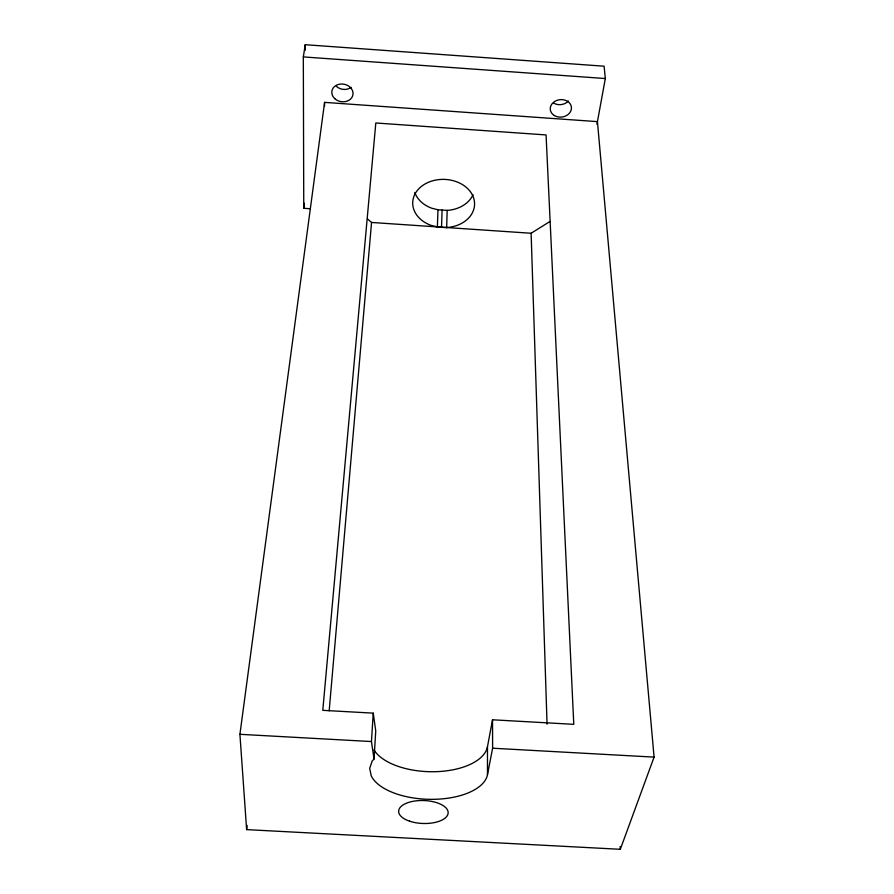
<?xml version="1.0" encoding="UTF-8"?>
<svg xmlns="http://www.w3.org/2000/svg" width="894" height="894" viewBox="0 0 894 894"><rect width="100%" height="100%" fill="white"/><g stroke="black" fill="none" stroke-linecap="round" stroke-linejoin="round"><path stroke-width="1.34" d="M324.544 106.285L324.589 102.374L597.438 121.629L654.084 757.117L620.313 849.3L246.632 829.621L239.916 734.309L324.589 102.374M446.665 227.545A30.944 24.116 1.9 0 0 471.496 193.372A30.944 24.116 1.9 0 0 421.409 186.421A30.944 24.116 1.9 0 0 431.098 225.377L438.719 227.244L446.665 227.545L447.179 210.392A30.541 24.082 1.9 0 0 473.038 194.668M441.513 227.199L442.105 210.045M437.356 226.92L437.993 209.766L431.813 208.246A30.541 24.082 1.9 0 1 414.794 192.478M374.027 759.073L375.737 730.912L373.234 713.144L322.79 710.339L375.815 122.981L546.066 134.938L573.78 724.33L492.527 719.793L487.476 746.691L487.476 774.729A59.06 28.642 1.8 0 1 432.707 799.337A59.06 28.642 1.8 0 1 371.2 775.78L369.691 768.326L372.206 760.973L374.027 759.073L371.457 741.551L373.234 713.144M329.182 710.786L371.558 222.461L367.445 218.907M246.632 829.621L247.146 825.464M310.33 208.749L303.759 208.302L304.452 203.284M303.759 208.302L303.323 56.914L305.245 44.7L604.109 66.201L605.327 78.538L596.935 124.367M487.476 774.729L492.616 748.211L492.527 719.793M371.558 222.461L531.114 233.256L549.899 221.522M239.916 734.309L371.457 741.551M492.616 748.211L654.084 757.117M437.993 209.766L447.179 210.392M303.323 56.914L605.327 78.538M620.134 846.517L620.313 849.3M531.114 233.256L547.061 724.174M305.245 44.7L305.256 50.243M487.476 746.691A58.188 29.066 1.8 0 1 435.635 771.69A58.188 29.066 1.8 0 1 374.038 749.977M568.405 100.988A10.516 8.716 -7 0 1 553.744 103.145M351.174 87.377A10.572 8.817 10.5 0 1 336.356 86.327M409.508 821.15A24.764 11.477 1.9 0 0 448.095 813.462A24.764 11.477 1.9 0 0 412.615 801.393A24.764 11.477 1.9 0 0 409.508 821.15M554.347 115.538A10.627 8.739 -6.8 0 0 571.355 109.169A10.627 8.739 -6.8 0 0 556.85 100.407A10.627 8.739 -6.8 0 0 554.347 115.538M334.725 98.608A10.683 8.839 10.3 0 0 352.616 95.971A10.683 8.839 10.3 0 0 339.899 84.137A10.683 8.839 10.3 0 0 334.725 98.608"/></g></svg>
